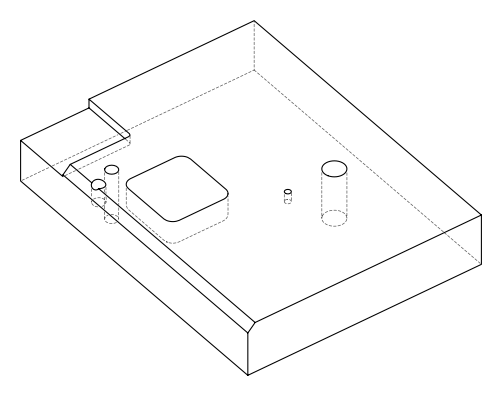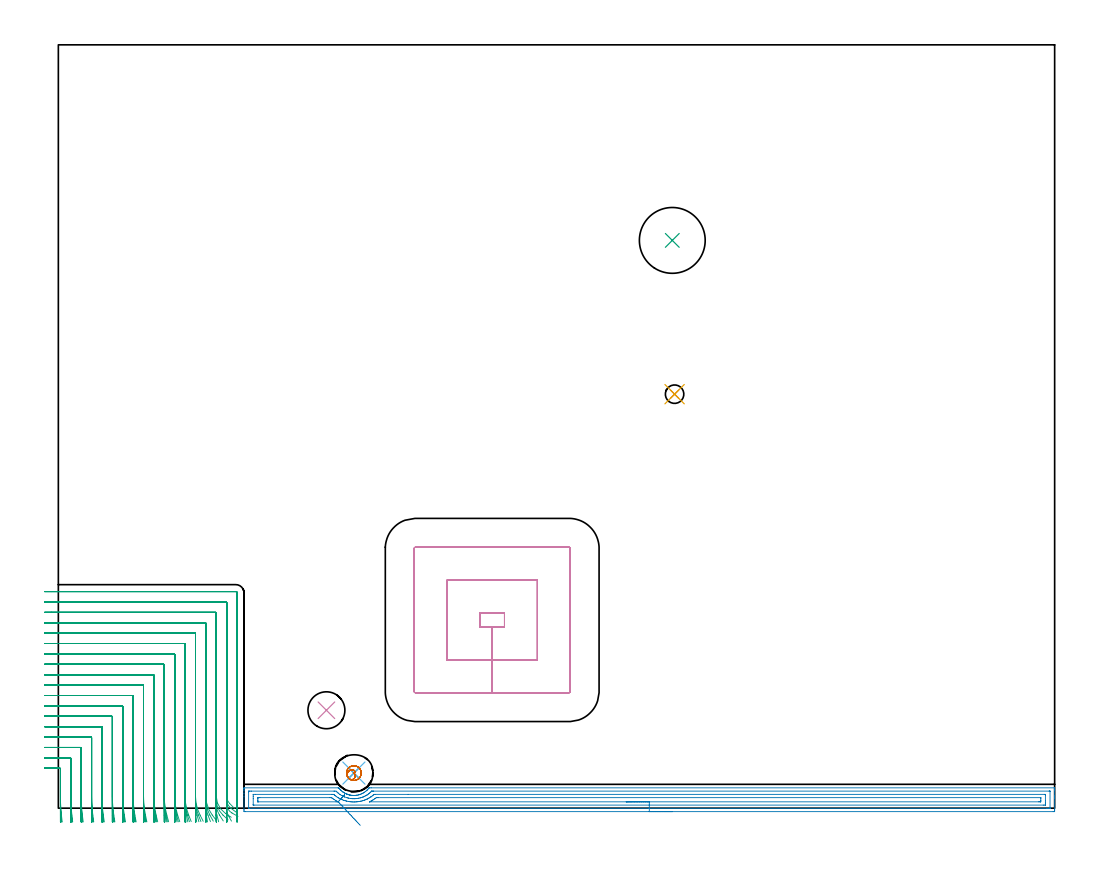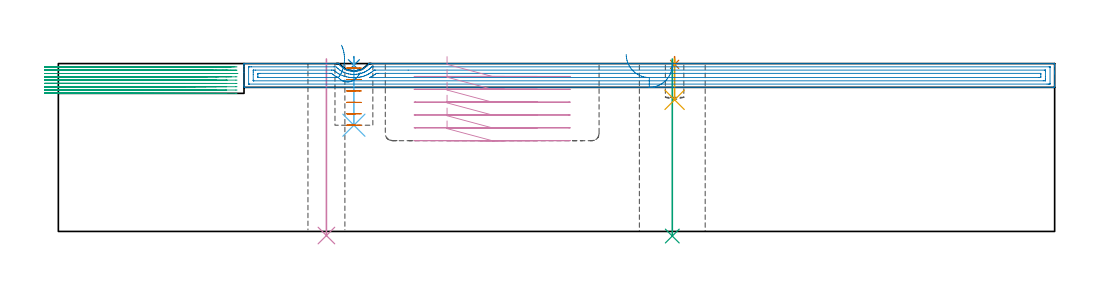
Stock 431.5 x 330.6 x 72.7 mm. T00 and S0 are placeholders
(PLAN: 10 operations, 8 tool changes, 58.2 min)
(1 SPOT_DRILL | STEP1POCKET | NXT0321_9005460120000 | 0.03 min | 1 mm3)
(2 SPOT_DRILL_1 | STEP1POCKET_1 | NXT0321_9005460120000 | 0.03 min | 4 mm3)
(3 INDEXABLE_INSERT_DRILL_THROUGH_HOLE_FROM_SOLID | STEP1HOLE | NXT0302_028 | 0.31 min | 46338 mm3)
(4 INDEXABLE_INSERT_DRILL_THROUGH_HOLE_FROM_SOLID_1 | STEP1HOLE_1 | NXT0302_003 | 0.31 min | 14583 mm3)
(5 DRILL_BLIND_HOLE_INTO_CENTER | STEP1POCKET | NXT0301_126 | 0.07 min | 749 mm3)
(6 DRILL_BLIND_HOLE_INTO_CENTER_1 | STEP1POCKET_1 | NXT0301_128 | 0.12 min | 2882 mm3)
(7 MILL_ROUGH_BLIND_HOLE_CONTOUR | STEP1POCKET_1 | NXT0201_013 | Spiral | 0.8 min | 2746 mm3)
(8 AREA_MILL | FG_CHAMFER_SURFACE | UGT0205_001 | 11.55 min | 18902 mm3)
(9 MILL_CORNER_NOTCH_RECTANGULAR | CORNER_NOTCH_RECTANGULAR | UGT0201_124 | Follow Part, ap 1.5, ae 75% | 38.22 min | 100055 mm3)
(10 MILL_RECTANGULAR_POCKET | POCKET_RECTANGULAR_STRAIGHT | NXT0201_007 | Follow Part, ap 6.25, ae 75% | 6.8 min | 266549 mm3)
(TOOL NXT0321_9005460120000 | NC Spot Drill, 142deg, 12mm, Carbide, Uncoated | D12 PA142 FL30 Z2)
(TOOL NXT0302_028 | Index. Insert Drill 28.5mm [880-D2850L32-03] | D28.5 PA176 FL86 Z2)
(TOOL NXT0302_003 | Index. Insert Drill 16mm [880-D1600L20-05] | D16 PA176 FL80 Z2)
(TOOL NXT0301_126 | Carbide Drill 8mm [861.1-0800-024A1-GP GC34] | D8 PA150 FL25 Z2)
(TOOL NXT0301_128 | Carbide Drill 12mm [861.1-1200-036A1-GP GC34] | D12 PA150 FL37.4 Z2)
(TOOL NXT0201_013 | ENDMILL 10mm | D10 FL30 Z4)
(TOOL UGT0205_001 | Chamfer Mill 20 x 3 x 45 deg. | D20 FL50 Z2)
(TOOL UGT0201_124 | Carbide End Mill 6.0 | D6 FL15 Z4)
(TOOL NXT0201_007 | ENDMILL 25mm [R216.25-25050GCK54P 1620] | D25 R3 FL54 Z5)
(OP 1 SPOT_DRILL)
G17 G21 G94 G90
T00 M6
G54
G17 G0 G90 X266.9 Y179.3 S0 M3
G43 Z82.7 H0
G94 G81 G98 Z72.356 F250. R75.7
G80
M5
M2
(OP 2 SPOT_DRILL_1)
G17 G21 G94 G90
T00 M6
G54
G17 G0 G90 X128. Y15.2 S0 M3
G43 Z82.7 H0
G94 G81 G98 Z71.994 F250. R75.7
G80
M5
M2
(OP 3 INDEXABLE_INSERT_DRILL_THROUGH_HOLE_FROM_SOLID)
G17 G21 G94 G90
T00 M6
G54
G17 G0 G90 X265.9 Y245.9 S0 M3
G43 Z82.7 H1
G94 G81 G98 Z-1.998 F250. R74.7
G80
M5
M2
(OP 4 INDEXABLE_INSERT_DRILL_THROUGH_HOLE_FROM_SOLID_1)
G17 G21 G94 G90
T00 M6
G54
G17 G0 G90 X116.1 Y42.4 S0 M3
G43 Z82.7 H1
G94 G81 G98 Z-1.779 F250. R74.7
G80
M5
M2
(OP 5 DRILL_BLIND_HOLE_INTO_CENTER)
G17 G21 G94 G90
T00 M6
G54
G17 G0 G90 X266.9 Y179.3 S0 M3
G43 Z82.7 H1
G94 G81 G98 Z57. F250. R74.7
G80
M5
M2
(OP 6 DRILL_BLIND_HOLE_INTO_CENTER_1)
G17 G21 G94 G90
T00 M6
G54
G17 G0 G90 X128. Y15.2 S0 M3
G43 Z82.7 H1
G94 G81 G98 Z46. F250. R74.7
G80
M5
M2
(OP 7 MILL_ROUGH_BLIND_HOLE_CONTOUR)
G17 G21 G94 G90
T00 M6
G54
G17 G0 G90 X128. Y15.2 S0 M3
G43 Z82.7 H0
Z70.75
G94 G3 X128.452 Y15.911 R0.499 F250.
X127.319 Y16.648 R1.283
X125.265 Y15.22 R2.125
X125.96 Y12.734 R2.263
X130.466 Y13.16 R3.2
X125.96 Y12.734 R-3.2
X128.213 Y12.947 R1.6
X128. Y15.2 R1.6
G0 Z65.8
G3 X128.452 Y15.911 R0.499
X127.319 Y16.648 R1.283
X125.265 Y15.22 R2.125
X125.96 Y12.734 R2.263
X130.466 Y13.16 R3.2
X125.96 Y12.734 R-3.2
X128.213 Y12.947 R1.6
X128. Y15.2 R1.6
G0 Z60.85
G3 X128.452 Y15.911 R0.499
X127.319 Y16.648 R1.283
X125.265 Y15.22 R2.125
X125.96 Y12.734 R2.263
X130.466 Y13.16 R3.2
X125.96 Y12.734 R-3.2
X128.213 Y12.947 R1.6
X128. Y15.2 R1.6
G0 Z55.9
G3 X128.452 Y15.911 R0.499
X127.319 Y16.648 R1.283
X125.265 Y15.22 R2.125
X125.96 Y12.734 R2.263
X130.466 Y13.16 R3.2
X125.96 Y12.734 R-3.2
X128.213 Y12.947 R1.6
X128. Y15.2 R1.6
G0 Z50.95
G3 X128.452 Y15.911 R0.499
X127.319 Y16.648 R1.283
X125.265 Y15.22 R2.125
X125.96 Y12.734 R2.263
X130.466 Y13.16 R3.2
X125.96 Y12.734 R-3.2
X128.213 Y12.947 R1.6
X128. Y15.2 R1.6
G0 Z46.
G3 X128.452 Y15.911 R0.499
X127.319 Y16.648 R1.283
X125.265 Y15.22 R2.125
X125.96 Y12.734 R2.263
X130.466 Y13.16 R3.2
X125.96 Y12.734 R-3.2
X128.213 Y12.947 R1.6
X128. Y15.2 R1.6
G0 Z82.7
M5
M2
(OP 8 AREA_MILL)
G17 G21 G94 G90
T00 M6
G54
G17 G0 G90 X265.95 Y-1.5 S1061 M3
G43 Z82.7 H0
Z72.4
G94 G1 X265.912 Z71.528 F250.
X265.798 Z70.664
X265.609 Z69.812
X265.347 Z68.98
X265.013 Z68.174
X264.61 Z67.4
X264.142 Z66.664
X263.61 Z65.972
X263.021 Z65.329
X262.378 Z64.74
X261.686 Z64.208
X260.95 Z63.74
X260.176 Z63.337
X259.37 Z63.003
X258.538 Z62.741
X257.686 Z62.552
X256.822 Z62.438
X255.95 Z62.4
X81.007
X80.658 Y-1.498 Z62.401
X80.41 Y-1.493 Z62.404
X80.404 Y-1.156 Z62.741
X80.4 Y-0.562 Z63.336
Y4.961 Z68.855
Y6.393 Z70.29
Y7.582 Z71.477
Y8.212 Z72.111
Y8.552 Z72.451
X80.402 Y8.677 Z72.57
X80.41 Y8.797 Z72.688
X80.561 Y8.8 Z72.7
X121.173
X121.419 Y8.796 Z72.69
X121.49 Y8.718 Z72.615
X121.535 Y8.665 Z72.564
X121.619 Y8.567 Z72.466
X121.714 Y8.456 Z72.353
X121.869 Y8.272 Z72.17
X122.103 Y8.019 Z71.916
X122.179 Y7.935 Z71.835
X122.264 Y7.843 Z71.742
X122.714 Y7.446 Z71.345
X122.958 Y7.249 Z71.148
X123.158 Y7.087 Z70.985
X123.283 Y6.999 Z70.896
X123.374 Y6.935 Z70.831
X123.71 Y6.721 Z70.617
X123.85 Y6.639 Z70.535
X124.053 Y6.52 Z70.417
X124.496 Y6.296 Z70.194
X124.743 Y6.187 Z70.082
X124.947 Y6.094 Z69.992
X125.051 Y6.053 Z69.951
X125.077 Y6.043 Z69.94
X125.189 Y6.005 Z69.901
X125.457 Y5.913 Z69.811
X125.506 Y5.898 Z69.796
X125.635 Y5.86 Z69.756
X125.719 Y5.834 Z69.732
X125.841 Y5.798 Z69.696
X126.024 Y5.754 Z69.652
X126.082 Y5.74 Z69.636
X126.204 Y5.71 Z69.608
X126.287 Y5.69 Z69.588
X126.528 Y5.646 Z69.542
X126.735 Y5.606 Z69.504
X127.182 Y5.548 Z69.446
X127.205 Y5.546 Z69.445
X127.421 Y5.534 Z69.424
X127.63 Y5.516 Z69.412
X127.733 Y5.514 Z69.411
X127.778 Z69.408
X128.045 Y5.509 Z69.404
X128.048
X128.077 Y5.508
X128.313 Y5.518 Z69.412
X128.399 Y5.521 Z69.417
X128.524 Y5.525 Z69.424
X128.972 Y5.567 Z69.465
X129.128 Y5.59 Z69.487
X129.206 Y5.602 Z69.498
X129.418 Y5.633 Z69.531
X129.866 Y5.725 Z69.622
X130.098 Y5.789 Z69.682
X130.192 Y5.812 Z69.709
X130.28 Y5.834 Z69.733
X130.312 Y5.843 Z69.742
X130.921 Y6.042 Z69.941
X131.206 Y6.159 Z70.058
X131.657 Y6.372 Z70.27
X131.883 Y6.494 Z70.39
X132.101 Y6.609 Z70.507
X132.621 Y6.934 Z70.832
X132.995 Y7.204 Z71.103
X133.361 Y7.507 Z71.406
X133.714 Y7.826 Z71.723
X133.762 Y7.873 Z71.771
X133.889 Y7.999 Z71.898
X134.205 Y8.353 Z72.25
X134.291 Y8.456 Z72.354
X134.509 Y8.716 Z72.616
X134.561 Y8.783 Z72.682
X134.579 Y8.793 Z72.693
X135.454 Y8.8 Z72.7
X431.339
X431.49 Y8.797 Z72.688
X431.498 Y8.677 Z72.57
X431.5 Y8.552 Z72.451
Y8.212 Z72.111
Y7.582 Z71.477
Y5.52 Z69.417
Y4.961 Z68.855
Y4.366 Z68.262
Y-0.562 Z63.336
X431.496 Y-1.156 Z62.741
X431.49 Y-1.493 Z62.404
X431.242 Y-1.498 Z62.401
X430.893 Y-1.5 Z62.4
X255.95
Y-0.086 Z63.814
X82.792 Y-0.085 Z63.815
X82.59 Y-0.084 Z63.816
X82.448 Y-0.081 Z63.819
X82.418 Y-0.079 Z63.821
X82.41 Y-0.064 Z63.836
X82.407 Y-0.038 Z63.862
X82.401 Y0.101 Z64.001
Y7.092 Z70.992
X82.403 Y7.22 Z71.12
X82.408 Y7.322 Z71.222
X82.413 Y7.379 Z71.279
X82.447 Y7.38 Z71.28
X82.792 Y7.384 Z71.284
X82.993 Y7.385 Z71.285
X83.685 Y7.386 Z71.286
X119.387 Y7.385 Z71.285
X119.589 Y7.384 Z71.284
X120.28 Y7.379 Z71.279
X120.626 Y7.043 Z70.943
X120.996 Y6.708 Z70.608
X121.173 Y6.555 Z70.455
X121.974 Y5.924 Z69.824
X122.112 Y5.834 Z69.734
X122.637 Y5.52 Z69.42
X122.958 Y5.342 Z69.242
X123.215 Y5.213 Z69.113
X123.741 Y4.961 Z68.861
X123.85 Y4.912 Z68.812
X123.938 Y4.875 Z68.775
X124.743 Y4.597 Z68.497
X125.266 Y4.449 Z68.349
X125.635 Y4.359 Z68.259
X125.761 Y4.332 Z68.232
X126.467 Y4.206 Z68.106
X126.528 Y4.197 Z68.097
X126.947 Y4.15 Z68.05
X127.397 Y4.11 Z68.01
X127.421 Y4.109 Z68.009
X127.863 Y4.102 Z68.002
X128.301 Y4.099 Z67.999
X128.313
X128.742 Y4.126 Z68.026
X129.135 Y4.156 Z68.056
X129.206 Y4.163 Z68.063
X129.247 Y4.168 Z68.068
X129.997 Y4.285 Z68.185
X130.098 Y4.305 Z68.205
X130.643 Y4.427 Z68.327
X130.991 Y4.519 Z68.419
X131.333 Y4.626 Z68.526
X131.883 Y4.81 Z68.71
X131.994 Y4.852 Z68.752
X132.257 Y4.961 Z68.861
X132.608 Y5.125 Z69.025
X132.776 Y5.207 Z69.107
X133.192 Y5.427 Z69.327
X133.668 Y5.704 Z69.604
X133.75 Y5.754 Z69.654
X133.873 Y5.834 Z69.734
X134.274 Y6.116 Z70.016
X134.561 Y6.333 Z70.233
X134.77 Y6.504 Z70.404
X135.008 Y6.708 Z70.608
X135.239 Y6.919 Z70.819
X135.454 Y7.121 Z71.021
X135.687 Y7.354 Z71.254
X135.708 Y7.374 Z71.274
X135.742 Y7.379 Z71.279
X135.827 Y7.382 Z71.282
X136. Y7.384 Z71.284
X136.346 Y7.385 Z71.285
X136.547 Y7.386 Z71.286
X429.108 Y7.385 Z71.285
X429.31 Y7.384 Z71.284
X429.452 Y7.38 Z71.28
X429.482 Y7.379 Z71.279
X429.49 Y7.364 Z71.264
X429.493 Y7.338 Z71.238
X429.499 Y7.199 Z71.099
Y0.208 Z64.108
X429.497 Y0.08 Z63.98
X429.492 Y-0.022 Z63.878
X429.487 Y-0.079 Z63.821
X429.453 Y-0.08 Z63.82
X429.108 Y-0.084 Z63.816
X428.907 Y-0.085 Z63.815
X428.215 Y-0.086 Z63.814
X255.95
Y1.328 Z65.228
X84.717 Y1.329 Z65.229
X84.577 Y1.331 Z65.231
X84.439 Y1.335 Z65.235
X84.41 Y1.337 Z65.237
X84.406 Y1.362 Z65.262
X84.402 Y1.408 Z65.308
X84.401 Y1.466 Z65.366
X84.4 Y1.639 Z65.539
Y4.087 Z67.987
Y5.134 Z69.034
X84.404 Y5.834 Z69.734
X84.407 Y5.921 Z69.821
X84.41 Y5.959 Z69.859
X84.444 Y5.965 Z69.865
X84.577 Y5.967 Z69.867
X85.33 Y5.971 Z69.871
X118.355
X118.495 Y5.97 Z69.87
X119.255 Y5.964 Z69.864
X119.387 Y5.857 Z69.757
X119.656 Y5.633 Z69.533
X119.888 Y5.449 Z69.349
X120.28 Y5.143 Z69.043
X120.522 Y4.961 Z68.861
X121.173 Y4.547 Z68.447
X121.465 Y4.373 Z68.273
X121.99 Y4.087 Z67.987
X122.065 Y4.049 Z67.949
X122.143 Y4.011 Z67.911
X122.958 Y3.647 Z67.547
X123.67 Y3.389 Z67.289
X123.85 Y3.331 Z67.231
X124.234 Y3.213 Z67.113
X124.743 Y3.08 Z66.98
X124.924 Y3.036 Z66.936
X125.635 Y2.898 Z66.798
X126.027 Y2.829 Z66.729
X126.528 Y2.766 Z66.666
X127.03 Y2.722 Z66.622
X127.421 Y2.699 Z66.599
X127.957 Y2.688 Z66.588
X128.313 Y2.691 Z66.591
X128.825 Y2.712 Z66.612
X129.206 Y2.742 Z66.642
X129.642 Y2.786 Z66.686
X130.098 Y2.854 Z66.754
X130.416 Y2.902 Z66.802
X130.991 Y3.021 Z66.921
X131.15 Y3.057 Z66.957
X131.778 Y3.213 Z67.113
X131.859 Y3.237 Z67.137
X131.883 Y3.245 Z67.145
X132.525 Y3.459 Z67.359
X132.776 Y3.544 Z67.444
X133.169 Y3.702 Z67.602
X133.668 Y3.924 Z67.824
X133.781 Y3.977 Z67.877
X134.004 Y4.087 Z67.987
X134.363 Y4.281 Z68.181
X134.561 Y4.392 Z68.292
X134.922 Y4.607 Z68.507
X135.454 Y4.943 Z68.843
X135.464 Y4.95 Z68.85
X135.479 Y4.961 Z68.861
X135.971 Y5.328 Z69.228
X136.346 Y5.631 Z69.531
X136.591 Y5.834 Z69.734
X136.733 Y5.952 Z69.852
X136.959 Y5.964 Z69.864
X137.101 Y5.969 Z69.869
X137.239 Y5.97 Z69.87
X151.512 Y5.971 Z69.871
X427.183
X427.323 Y5.969 Z69.869
X427.461 Y5.965 Z69.865
X427.49 Y5.963 Z69.863
X427.494 Y5.938 Z69.838
X427.498 Y5.892 Z69.792
X427.499 Y5.834 Z69.734
X427.5 Y5.661 Z69.561
Y3.213 Z67.113
Y2.166 Z66.066
X427.496 Y1.466 Z65.366
X427.493 Y1.379 Z65.279
X427.49 Y1.341 Z65.241
X427.456 Y1.335 Z65.235
X427.323 Y1.333 Z65.233
X426.57 Y1.329 Z65.229
X255.95 Y1.328 Z65.228
Y2.743 Z66.643
X134.957
X134.917 Y2.744 Z66.644
X134.842 Y2.747 Z66.647
X134.813 Y2.75 Z66.65
X134.816 Y2.753 Z66.653
X134.863 Y2.78 Z66.68
X135.454 Y3.084 Z66.984
X135.538 Y3.13 Z67.03
X135.687 Y3.213 Z67.113
X136.097 Y3.457 Z67.357
X136.346 Y3.61 Z67.51
X136.638 Y3.801 Z67.701
X137.062 Y4.087 Z67.987
X137.165 Y4.159 Z68.059
X137.239 Y4.213 Z68.113
X137.672 Y4.536 Z68.436
X137.714 Y4.55 Z68.45
X137.771 Y4.553 Z68.453
X137.891 Y4.555 Z68.455
X138.131 Y4.557 Z68.457
X138.543
X425.369
X425.418 Y4.556 Z68.456
X425.469 Y4.553 Z68.453
X425.484 Y4.551 Z68.451
X425.49 Y4.542 Z68.442
X425.493 Y4.497 Z68.397
X425.5 Y4.124 Z68.024
Y4.087 Z67.987
Y3.25 Z67.15
X425.499 Y3.213 Z67.113
X425.491 Y2.795 Z66.695
X425.489 Y2.75 Z66.65
X425.414 Y2.747 Z66.647
X425.286 Y2.744 Z66.644
X425.125 Y2.743 Z66.643
X424.645
X255.95
X255.078 Z66.681
X254.214 Z66.795
X253.362 Z66.983
X252.53 Z67.246
X251.724 Z67.58
X250.95 Z67.982
X250.214 Z68.451
X249.522 Z68.982
X248.879 Z69.572
X248.29 Z70.215
X247.758 Z70.907
X247.29 Z71.643
X246.887 Z72.416
X246.553 Z73.222
X246.291 Z74.054
X246.102 Z74.906
X245.988 Z75.771
X245.95 Z76.643
G0 Z82.7
X122.618 Y4.3
Z80.631
G1 X122.947 Y4.659 Z79.908
X123.232 Y4.971 Z79.144
X123.47 Y5.233 Z78.347
X123.661 Y5.442 Z77.522
X123.803 Y5.597 Z76.675
X123.895 Y5.698 Z75.814
X123.935 Y5.742 Z74.943
X123.924 Y5.73 Z74.071
X123.862 Y5.662 Z73.203
X123.75 Y5.539 Z72.347
X123.587 Y5.361 Z71.509
X123.376 Y5.129 Z70.695
X123.117 Y4.846 Z69.911
X122.814 Y4.514 Z69.164
X122.468 Y4.135 Z68.458
X122.082 Y3.711 Z67.8
X121.658 Y3.248 Z67.195
X121.201 Y2.747 Z66.647
X121.2 Y2.746 Z66.646
X121.173 Y2.744 Z66.644
X120.76 Y2.743 Z66.643
X120.28
X86.531
X86.482 Y2.744 Z66.644
X86.431 Y2.747 Z66.647
X86.416 Y2.749 Z66.649
X86.41 Y2.758 Z66.658
X86.407 Y2.803 Z66.703
X86.4 Y3.176 Z67.076
Y3.213 Z67.113
Y4.05 Z67.95
X86.401 Y4.087 Z67.987
X86.409 Y4.505 Z68.405
X86.411 Y4.55 Z68.45
X86.487 Y4.553 Z68.453
X86.614 Y4.556 Z68.456
X86.775 Y4.557 Z68.457
X87.255
X117.602
X118.016 Y4.555 Z68.455
X118.254 Y4.552 Z68.452
X118.31 Y4.55 Z68.45
X118.381 Y4.502 Z68.402
X118.495 Y4.421 Z68.321
X118.942 Y4.087 Z67.987
X119.387 Y3.781 Z67.681
X120.253 Y3.24 Z67.14
X120.735 Y2.992 Z66.892
X121.173 Y2.768 Z66.668
X121.194 Y2.754 Z66.654
X121.201 Y2.747 Z66.647
X121.698 Y2.217 Z66.164
X122.222 Y1.658 Z65.746
X122.769 Y1.075 Z65.397
X123.335 Y0.472 Z65.118
X123.915 Y-0.146 Z64.913
X124.505 Y-0.775 Z64.783
X125.101 Y-1.41 Z64.728
X125.697 Y-2.046 Z64.749
X126.291 Y-2.679 Z64.846
X126.876 Y-3.302 Z65.019
X127.448 Y-3.913 Z65.265
X128.004 Y-4.505 Z65.583
X128.539 Y-5.075 Z65.971
X129.048 Y-5.618 Z66.426
X129.529 Y-6.13 Z66.943
X129.976 Y-6.607 Z67.52
X130.388 Y-7.046 Z68.152
X130.76 Y-7.443 Z68.834
G0 Z82.7
M5
M2
(OP 9 MILL_CORNER_NOTCH_RECTANGULAR)
G17 G21 G94 G90
T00 M6
G54
G17 G0 G90 X1.661 Y-5.983 S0 M3
G43 Z82.703 H0
Z71.269
G94 G1 X1.34 Y-3. F250.
G2 X0.9 Y5.192 R76.5 F500.
G1 Y17.005
G3 X0.605 Y17.3 R0.3
G1 X-3.
X-6. F250.
G0 Z82.703
X6.209 Y-5.981
Z71.269
G1 X5.868 Y-3.
G2 X5.4 Y5.192 R72. F500.
G1 Y21.505
G3 X5.105 Y21.8 R0.3
G1 X-3.
X-6. F250.
G0 Z82.703
X10.763 Y-5.978
Z71.269
G1 X10.399 Y-3.
G2 X9.9 Y5.192 R67.5 F500.
G1 Y26.005
G3 X9.605 Y26.3 R0.3
G1 X-3.
X-6. F250.
G0 Z82.703
X15.325 Y-5.975
Z71.269
G1 X14.935 Y-3.
G2 X14.4 Y5.192 R63. F500.
G1 Y30.505
G3 X14.105 Y30.8 R0.3
G1 X-3.
X-6. F250.
G0 Z82.703
X19.896 Y-5.97
Z71.269
G1 X19.476 Y-3.
G2 X18.9 Y5.192 R58.5 F500.
G1 Y35.004
G3 X18.604 Y35.3 R0.3
G1 X-3.
X-6. F250.
G0 Z82.703
X24.48 Y-5.965
Z71.269
G1 X24.025 Y-3.
G2 X23.4 Y5.192 R54. F500.
G1 Y39.504
G3 X23.104 Y39.8 R0.3
G1 X-3.
X-6. F250.
G0 Z82.703
X29.079 Y-5.959
Z71.269
G1 X28.583 Y-3.
G2 X27.9 Y5.192 R49.5 F500.
G1 Y44.004
G3 X27.604 Y44.3 R0.3
G1 X-3.
X-6. F250.
G0 Z82.703
X33.698 Y-5.95
Z71.269
G1 X33.152 Y-3.
G2 X32.4 Y5.192 R45. F500.
G1 Y48.504
G3 X32.104 Y48.8 R0.3
G1 X-3.
X-6. F250.
G0 Z82.703
X38.344 Y-5.938
Z71.269
G1 X37.737 Y-3.
G2 X36.9 Y5.192 R40.5 F500.
G1 Y53.004
G3 X36.604 Y53.3 R0.3
G1 X-3.
X-6. F250.
G0 Z82.703
X43.027 Y-5.921
Z71.269
G1 X42.344 Y-3.
G2 X41.4 Y5.192 R36. F500.
G1 Y57.504
G3 X41.104 Y57.8 R0.3
G1 X-3.
X-6. F250.
G0 Z82.703
X47.764 Y-5.897
Z71.269
G1 X46.984 Y-3.
G2 X45.9 Y5.192 R31.5 F500.
G1 Y62.003
G3 X45.603 Y62.3 R0.3
G1 X-3.
X-6. F250.
G0 Z82.703
X52.583 Y-5.859
Z71.269
G1 X51.673 Y-3.
G2 X50.4 Y5.192 R27. F500.
G1 Y66.503
G3 X50.103 Y66.8 R0.3
G1 X-3.
X-6. F250.
G0 Z82.703
X57.536 Y-5.794
Z71.269
G1 X56.444 Y-3.
G2 X54.9 Y5.192 R22.5 F500.
G1 Y71.003
G3 X54.603 Y71.3 R0.3
G1 X-3.
X-6. F250.
G0 Z82.703
X62.737 Y-5.671
Z71.269
G1 X61.372 Y-3.
G2 X59.4 Y5.192 R18. F500.
G1 Y75.503
G3 X59.103 Y75.8 R0.3
G1 X-3.
X-6. F250.
G0 Z82.703
X68.49 Y-5.385
Z71.269
G1 X66.669 Y-3.
G2 X63.9 Y5.192 R13.5 F500.
G1 Y80.003
G3 X63.603 Y80.3 R0.3
G1 X-3.
X-6. F250.
G0 Z82.703
X74.883 Y-3.955
Z71.269
G1 X72.391 Y-2.285
G2 X68.4 Y5.192 R9. F500.
G1 Y84.503
G3 X68.103 Y84.8 R0.3
G1 X-3.
X-6. F250.
G0 Z82.703
X76.267 Y-0.097
Z71.269
G1 X74.175 Y2.053
G2 X72.9 Y5.192 R4.5 F500.
G1 Y89.003
G3 X72.603 Y89.3 R0.3
G1 X-3.
X-6. F250.
G0 Z82.703
X77.4 Y2.192
Z71.269
G1 Y5.192
Y93.3 F500.
G3 X76.9 Y93.8 R0.5
G1 X-3.
X-6. F250.
G0 Z82.703
X1.445 Y-5.989
Z69.835
G1 X1.186 Y-3.
G2 X0.9 Y3.611 R76.5 F500.
G1 Y17.005
G3 X0.605 Y17.3 R0.3
G1 X-3.
X-6. F250.
G0 Z82.703
X5.98 Y-5.987
Z69.835
G1 X5.704 Y-3.
G2 X5.4 Y3.611 R72. F500.
G1 Y21.505
G3 X5.105 Y21.8 R0.3
G1 X-3.
X-6. F250.
G0 Z82.703
X10.518 Y-5.986
Z69.835
G1 X10.225 Y-3.
G2 X9.9 Y3.611 R67.5 F500.
G1 Y26.005
G3 X9.605 Y26.3 R0.3
G1 X-3.
X-6. F250.
G0 Z82.703
X15.063 Y-5.983
Z69.835
G1 X14.748 Y-3.
G2 X14.4 Y3.611 R63. F500.
G1 Y30.505
G3 X14.105 Y30.8 R0.3
G1 X-3.
X-6. F250.
G0 Z82.703
X19.614 Y-5.981
Z69.835
G1 X19.275 Y-3.
G2 X18.9 Y3.611 R58.5 F500.
G1 Y35.004
G3 X18.604 Y35.3 R0.3
G1 X-3.
X-6. F250.
G0 Z82.703
X24.173 Y-5.977
Z69.835
G1 X23.806 Y-3.
G2 X23.4 Y3.611 R54. F500.
G1 Y39.504
G3 X23.104 Y39.8 R0.3
G1 X-3.
X-6. F250.
G0 Z82.703
X28.744 Y-5.973
Z69.835
G1 X28.343 Y-3.
G2 X27.9 Y3.611 R49.5 F500.
G1 Y44.004
G3 X27.604 Y44.3 R0.3
G1 X-3.
X-6. F250.
G0 Z82.703
X33.329 Y-5.967
Z69.835
G1 X32.888 Y-3.
G2 X32.4 Y3.611 R45. F500.
G1 Y48.504
G3 X32.104 Y48.8 R0.3
G1 X-3.
X-6. F250.
G0 Z82.703
X37.933 Y-5.96
Z69.835
G1 X37.443 Y-3.
G2 X36.9 Y3.611 R40.5 F500.
G1 Y53.004
G3 X36.604 Y53.3 R0.3
G1 X-3.
X-6. F250.
G0 Z82.703
X42.563 Y-5.949
Z69.835
G1 X42.012 Y-3.
G2 X41.4 Y3.611 R36. F500.
G1 Y57.504
G3 X41.104 Y57.8 R0.3
G1 X-3.
X-6. F250.
G0 Z82.703
X47.231 Y-5.933
Z69.835
G1 X46.601 Y-3.
G2 X45.9 Y3.611 R31.5 F500.
G1 Y62.003
G3 X45.603 Y62.3 R0.3
G1 X-3.
X-6. F250.
G0 Z82.703
X51.956 Y-5.909
Z69.835
G1 X51.222 Y-3.
G2 X50.4 Y3.611 R27. F500.
G1 Y66.503
G3 X50.103 Y66.8 R0.3
G1 X-3.
X-6. F250.
G0 Z82.703
X56.775 Y-5.868
Z69.835
G1 X55.893 Y-3.
G2 X54.9 Y3.611 R22.5 F500.
G1 Y71.003
G3 X54.603 Y71.3 R0.3
G1 X-3.
X-6. F250.
G0 Z82.703
X61.76 Y-5.79
Z69.835
G1 X60.658 Y-3.
G2 X59.4 Y3.611 R18. F500.
G1 Y75.503
G3 X59.103 Y75.8 R0.3
G1 X-3.
X-6. F250.
G0 Z82.703
X67.098 Y-5.616
Z69.835
G1 X65.629 Y-3.
G2 X63.9 Y3.611 R13.5 F500.
G1 Y80.003
G3 X63.603 Y80.3 R0.3
G1 X-3.
X-6. F250.
G0 Z82.703
X73.496 Y-5.036
Z69.835
G1 X71.293 Y-3.
G2 X68.4 Y3.611 R9. F500.
G1 Y84.503
G3 X68.103 Y84.8 R0.3
G1 X-3.
X-6. F250.
G0 Z82.703
X77.072 Y-1.788
Z69.835
G1 X74.682 Y0.025
G2 X72.9 Y3.611 R4.5 F500.
G1 Y89.003
G3 X72.603 Y89.3 R0.3
G1 X-3.
X-6. F250.
G0 Z82.703
X77.4 Y0.611
Z69.835
G1 Y3.611
Y93.3 F500.
G3 X76.9 Y93.8 R0.5
G1 X-3.
X-6. F250.
G0 Z82.703
X1.242 Y-5.994
Z68.402
G1 X1.053 Y-3.
G2 X0.9 Y1.834 R76.5 F500.
G1 Y17.005
G3 X0.605 Y17.3 R0.3
G1 X-3.
X-6. F250.
G0 Z82.703
X5.764 Y-5.993
Z68.402
G1 X5.562 Y-3.
G2 X5.4 Y1.834 R72. F500.
G1 Y21.505
G3 X5.105 Y21.8 R0.3
G1 X-3.
X-6. F250.
G0 Z82.703
X10.288 Y-5.992
Z68.402
G1 X10.073 Y-3.
G2 X9.9 Y1.834 R67.5 F500.
G1 Y26.005
G3 X9.605 Y26.3 R0.3
G1 X-3.
X-6. F250.
G0 Z82.703
X14.816 Y-5.991
Z68.402
G1 X14.586 Y-3.
G2 X14.4 Y1.834 R63. F500.
G1 Y30.505
G3 X14.105 Y30.8 R0.3
G1 X-3.
X-6. F250.
G0 Z82.703
X19.348 Y-5.99
Z68.402
G1 X19.1 Y-3.
G2 X18.9 Y1.834 R58.5 F500.
G1 Y35.004
G3 X18.604 Y35.3 R0.3
G1 X-3.
X-6. F250.
G0 Z82.703
X23.885 Y-5.988
Z68.402
G1 X23.617 Y-3.
G2 X23.4 Y1.834 R54. F500.
G1 Y39.504
G3 X23.104 Y39.8 R0.3
G1 X-3.
X-6. F250.
G0 Z82.703
X28.43 Y-5.986
Z68.402
G1 X28.137 Y-3.
G2 X27.9 Y1.834 R49.5 F500.
G1 Y44.004
G3 X27.604 Y44.3 R0.3
G1 X-3.
X-6. F250.
G0 Z82.703
X32.983 Y-5.983
Z68.402
G1 X32.66 Y-3.
G2 X32.4 Y1.834 R45. F500.
G1 Y48.504
G3 X32.104 Y48.8 R0.3
G1 X-3.
X-6. F250.
G0 Z82.703
X37.548 Y-5.979
Z68.402
G1 X37.19 Y-3.
G2 X36.9 Y1.834 R40.5 F500.
G1 Y53.004
G3 X36.604 Y53.3 R0.3
G1 X-3.
X-6. F250.
G0 Z82.703
X42.129 Y-5.973
Z68.402
G1 X41.726 Y-3.
G2 X41.4 Y1.834 R36. F500.
G1 Y57.504
G3 X41.104 Y57.8 R0.3
G1 X-3.
X-6. F250.
G0 Z82.703
X46.734 Y-5.964
Z68.402
G1 X46.273 Y-3.
G2 X45.9 Y1.834 R31.5 F500.
G1 Y62.003
G3 X45.603 Y62.3 R0.3
G1 X-3.
X-6. F250.
G0 Z82.703
X51.373 Y-5.952
Z68.402
G1 X50.836 Y-3.
G2 X50.4 Y1.834 R27. F500.
G1 Y66.503
G3 X50.103 Y66.8 R0.3
G1 X-3.
X-6. F250.
G0 Z82.703
X56.07 Y-5.93
Z68.402
G1 X55.425 Y-3.
G2 X54.9 Y1.834 R22.5 F500.
G1 Y71.003
G3 X54.603 Y71.3 R0.3
G1 X-3.
X-6. F250.
G0 Z82.703
X60.867 Y-5.89
Z68.402
G1 X60.061 Y-3.
G2 X59.4 Y1.834 R18. F500.
G1 Y75.503
G3 X59.103 Y75.8 R0.3
G1 X-3.
X-6. F250.
G0 Z82.703
X65.869 Y-5.801
Z68.402
G1 X64.795 Y-3.
G2 X63.9 Y1.834 R13.5 F500.
G1 Y80.003
G3 X63.603 Y80.3 R0.3
G1 X-3.
X-6. F250.
G0 Z82.703
X71.42 Y-5.531
Z68.402
G1 X69.808 Y-3.
G2 X68.4 Y1.834 R9. F500.
G1 Y84.503
G3 X68.103 Y84.8 R0.3
G1 X-3.
X-6. F250.
G0 Z82.703
X77.794 Y-3.56
Z68.402
G1 X75.184 Y-2.082
G2 X72.9 Y1.834 R4.5 F500.
G1 Y89.003
G3 X72.603 Y89.3 R0.3
G1 X-3.
X-6. F250.
G0 Z82.703
X77.4 Y-1.166
Z68.402
G1 Y1.834
Y93.3 F500.
G3 X76.9 Y93.8 R0.5
G1 X-3.
X-6. F250.
G0 Z82.703
X1.02 Y-5.999
Z66.968
G1 X0.933 Y-3.
G2 X0.9 Y-0.765 R76.5 F500.
G1 Y17.005
G3 X0.605 Y17.3 R0.3
G1 X-3.
X-6. F250.
G0 Z82.703
X5.528 Y-5.999
Z66.968
G1 X5.435 Y-3.
G2 X5.4 Y-0.765 R72. F500.
G1 Y21.505
G3 X5.105 Y21.8 R0.3
G1 X-3.
X-6. F250.
G0 Z82.703
X10.036 Y-5.998
Z66.968
G1 X9.937 Y-3.
G2 X9.9 Y-0.765 R67.5 F500.
G1 Y26.005
G3 X9.605 Y26.3 R0.3
G1 X-3.
X-6. F250.
G0 Z82.703
X14.546 Y-5.998
Z66.968
G1 X14.44 Y-3.
G2 X14.4 Y-0.765 R63. F500.
G1 Y30.505
G3 X14.105 Y30.8 R0.3
G1 X-3.
X-6. F250.
G0 Z82.703
X19.057 Y-5.998
Z66.968
G1 X18.943 Y-3.
G2 X18.9 Y-0.765 R58.5 F500.
G1 Y35.004
G3 X18.604 Y35.3 R0.3
G1 X-3.
X-6. F250.
G0 Z82.703
X23.57 Y-5.997
Z66.968
G1 X23.446 Y-3.
G2 X23.4 Y-0.765 R54. F500.
G1 Y39.504
G3 X23.104 Y39.8 R0.3
G1 X-3.
X-6. F250.
G0 Z82.703
X28.086 Y-5.997
Z66.968
G1 X27.951 Y-3.
G2 X27.9 Y-0.765 R49.5 F500.
G1 Y44.004
G3 X27.604 Y44.3 R0.3
G1 X-3.
X-6. F250.
G0 Z82.703
X32.605 Y-5.996
Z66.968
G1 X32.456 Y-3.
G2 X32.4 Y-0.765 R45. F500.
G1 Y48.504
G3 X32.104 Y48.8 R0.3
G1 X-3.
X-6. F250.
G0 Z82.703
X37.127 Y-5.995
Z66.968
G1 X36.962 Y-3.
G2 X36.9 Y-0.765 R40.5 F500.
G1 Y53.004
G3 X36.604 Y53.3 R0.3
G1 X-3.
X-6. F250.
G0 Z82.703
X41.656 Y-5.994
Z66.968
G1 X41.469 Y-3.
G2 X41.4 Y-0.765 R36. F500.
G1 Y57.504
G3 X41.104 Y57.8 R0.3
G1 X-3.
X-6. F250.
G0 Z82.703
X46.192 Y-5.992
Z66.968
G1 X45.979 Y-3.
G2 X45.9 Y-0.765 R31.5 F500.
G1 Y62.003
G3 X45.603 Y62.3 R0.3
G1 X-3.
X-6. F250.
G0 Z82.703
X50.741 Y-5.99
Z66.968
G1 X50.493 Y-3.
G2 X50.4 Y-0.765 R27. F500.
G1 Y66.503
G3 X50.103 Y66.8 R0.3
G1 X-3.
X-6. F250.
G0 Z82.703
X55.309 Y-5.985
Z66.968
G1 X55.011 Y-3.
G2 X54.9 Y-0.765 R22.5 F500.
G1 Y71.003
G3 X54.603 Y71.3 R0.3
G1 X-3.
X-6. F250.
G0 Z82.703
X59.912 Y-5.977
Z66.968
G1 X59.539 Y-3.
G2 X59.4 Y-0.765 R18. F500.
G1 Y75.503
G3 X59.103 Y75.8 R0.3
G1 X-3.
X-6. F250.
G0 Z82.703
X64.583 Y-5.959
Z66.968
G1 X64.086 Y-3.
G2 X63.9 Y-0.765 R13.5 F500.
G1 Y80.003
G3 X63.603 Y80.3 R0.3
G1 X-3.
X-6. F250.
G0 Z82.703
X69.427 Y-5.906
Z66.968
G1 X68.682 Y-3.
G2 X68.4 Y-0.765 R9. F500.
G1 Y84.503
G3 X68.103 Y84.8 R0.3
G1 X-3.
X-6. F250.
G0 Z82.703
X74.985 Y-5.604
Z66.968
G1 X73.494 Y-3.
G2 X72.9 Y-0.765 R4.5 F500.
G1 Y89.003
G3 X72.603 Y89.3 R0.3
G1 X-3.
X-6. F250.
G0 Z82.703
X77.4 Y-3.765
Z66.968
G1 Y-0.765
Y93.3 F500.
G3 X76.9 Y93.8 R0.5
G1 X-3.
X-6. F250.
G0 Z82.703
X0.914 Y-6.
Z65.534
G1 X0.901 Y-3.
X0.9 Y-2.656 F500.
Y17.005
G3 X0.605 Y17.3 R0.3
G1 X-3.
X-6. F250.
G0 Z82.703
X5.415 Y-6.
Z65.534
G1 X5.401 Y-3.
X5.4 Y-2.656 F500.
Y21.505
G3 X5.105 Y21.8 R0.3
G1 X-3.
X-6. F250.
G0 Z82.703
X9.916 Y-6.
Z65.534
G1 X9.901 Y-3.
X9.9 Y-2.656 F500.
Y26.005
G3 X9.605 Y26.3 R0.3
G1 X-3.
X-6. F250.
G0 Z82.703
X14.417 Y-6.
Z65.534
G1 X14.401 Y-3.
X14.4 Y-2.656 F500.
Y30.505
G3 X14.105 Y30.8 R0.3
G1 X-3.
X-6. F250.
G0 Z82.703
X18.919 Y-6.
Z65.534
G1 X18.901 Y-3.
G2 X18.9 Y-2.656 R58.5 F500.
G1 Y35.004
G3 X18.604 Y35.3 R0.3
G1 X-3.
X-6. F250.
G0 Z82.703
X23.42 Y-6.
Z65.534
G1 X23.401 Y-3.
G2 X23.4 Y-2.656 R54. F500.
G1 Y39.504
G3 X23.104 Y39.8 R0.3
G1 X-3.
X-6. F250.
G0 Z82.703
X27.922 Y-6.
Z65.534
G1 X27.901 Y-3.
G2 X27.9 Y-2.656 R49.5 F500.
G1 Y44.004
G3 X27.604 Y44.3 R0.3
G1 X-3.
X-6. F250.
G0 Z82.703
X32.424 Y-6.
Z65.534
G1 X32.401 Y-3.
G2 X32.4 Y-2.656 R45. F500.
G1 Y48.504
G3 X32.104 Y48.8 R0.3
G1 X-3.
X-6. F250.
G0 Z82.703
X36.927 Y-6.
Z65.534
G1 X36.901 Y-3.
G2 X36.9 Y-2.656 R40.5 F500.
G1 Y53.004
G3 X36.604 Y53.3 R0.3
G1 X-3.
X-6. F250.
G0 Z82.703
X41.43 Y-6.
Z65.534
G1 X41.402 Y-3.
G2 X41.4 Y-2.656 R36. F500.
G1 Y57.504
G3 X41.104 Y57.8 R0.3
G1 X-3.
X-6. F250.
G0 Z82.703
X45.935 Y-6.
Z65.534
G1 X45.902 Y-3.
G2 X45.9 Y-2.656 R31.5 F500.
G1 Y62.003
G3 X45.603 Y62.3 R0.3
G1 X-3.
X-6. F250.
G0 Z82.703
X50.44 Y-6.
Z65.534
G1 X50.402 Y-3.
G2 X50.4 Y-2.656 R27. F500.
G1 Y66.503
G3 X50.103 Y66.8 R0.3
G1 X-3.
X-6. F250.
G0 Z82.703
X54.949 Y-6.
Z65.534
G1 X54.903 Y-3.
G2 X54.9 Y-2.656 R22.5 F500.
G1 Y71.003
G3 X54.603 Y71.3 R0.3
G1 X-3.
X-6. F250.
G0 Z82.703
X59.461 Y-5.999
Z65.534
G1 X59.403 Y-3.
G2 X59.4 Y-2.656 R18. F500.
G1 Y75.503
G3 X59.103 Y75.8 R0.3
G1 X-3.
X-6. F250.
G0 Z82.703
X63.981 Y-5.999
Z65.534
G1 X63.904 Y-3.
G2 X63.9 Y-2.656 R13.5 F500.
G1 Y80.003
G3 X63.603 Y80.3 R0.3
G1 X-3.
X-6. F250.
G0 Z82.703
X68.521 Y-5.998
Z65.534
G1 X68.407 Y-3.
G2 X68.4 Y-2.656 R9. F500.
G1 Y84.503
G3 X68.103 Y84.8 R0.3
G1 X-3.
X-6. F250.
G0 Z82.703
X73.143 Y-5.991
Z65.534
G1 X72.913 Y-3.
G2 X72.9 Y-2.656 R4.5 F500.
G1 Y89.003
G3 X72.603 Y89.3 R0.3
G1 X-3.
X-6. F250.
G0 Z82.703
X77.4 Y-5.656
Z65.534
G1 Y-2.656
Y93.3 F500.
G3 X76.9 Y93.8 R0.5
G1 X-3.
X-6. F250.
G0 Z82.703
X0.9 Y-6.
Z64.101
G1 Y-3.
Y17.005 F500.
G3 X0.605 Y17.3 R0.3
G1 X-3.
X-6. F250.
G0 Z82.703
X5.4 Y-6.
Z64.101
G1 Y-3.
Y21.505 F500.
G3 X5.105 Y21.8 R0.3
G1 X-3.
X-6. F250.
G0 Z82.703
X9.9 Y-6.
Z64.101
G1 Y-3.
Y26.005 F500.
G3 X9.605 Y26.3 R0.3
G1 X-3.
X-6. F250.
G0 Z82.703
X14.4 Y-6.
Z64.101
G1 Y-3.
Y30.505 F500.
G3 X14.105 Y30.8 R0.3
G1 X-3.
X-6. F250.
G0 Z82.703
X18.9 Y-6.
Z64.101
G1 Y-3.
Y35.004 F500.
G3 X18.604 Y35.3 R0.3
G1 X-3.
X-6. F250.
G0 Z82.703
X23.4 Y-6.
Z64.101
G1 Y-3.
Y39.504 F500.
G3 X23.104 Y39.8 R0.3
G1 X-3.
X-6. F250.
G0 Z82.703
X27.9 Y-6.
Z64.101
G1 Y-3.
Y44.004 F500.
G3 X27.604 Y44.3 R0.3
G1 X-3.
X-6. F250.
G0 Z82.703
X32.4 Y-6.
Z64.101
G1 Y-3.
Y48.504 F500.
G3 X32.104 Y48.8 R0.3
G1 X-3.
X-6. F250.
G0 Z82.703
X36.9 Y-6.
Z64.101
G1 Y-3.
Y53.004 F500.
G3 X36.604 Y53.3 R0.3
G1 X-3.
X-6. F250.
G0 Z82.703
X41.4 Y-6.
Z64.101
G1 Y-3.
Y57.504 F500.
G3 X41.104 Y57.8 R0.3
G1 X-3.
X-6. F250.
G0 Z82.703
X45.9 Y-6.
Z64.101
G1 Y-3.
Y62.003 F500.
G3 X45.603 Y62.3 R0.3
G1 X-3.
X-6. F250.
G0 Z82.703
X50.4 Y-6.
Z64.101
G1 Y-3.
Y66.503 F500.
G3 X50.103 Y66.8 R0.3
G1 X-3.
X-6. F250.
G0 Z82.703
X54.9 Y-6.
Z64.101
G1 Y-3.
Y71.003 F500.
G3 X54.603 Y71.3 R0.3
G1 X-3.
X-6. F250.
G0 Z82.703
X59.4 Y-6.
Z64.101
G1 Y-3.
Y75.503 F500.
G3 X59.103 Y75.8 R0.3
G1 X-3.
X-6. F250.
G0 Z82.703
X63.9 Y-6.
Z64.101
G1 Y-3.
Y80.003 F500.
G3 X63.603 Y80.3 R0.3
G1 X-3.
X-6. F250.
G0 Z82.703
X68.4 Y-6.
Z64.101
G1 Y-3.
Y84.503 F500.
G3 X68.103 Y84.8 R0.3
G1 X-3.
X-6. F250.
G0 Z82.703
X72.9 Y-6.
Z64.101
G1 Y-3.
Y89.003 F500.
G3 X72.603 Y89.3 R0.3
G1 X-3.
X-6. F250.
G0 Z82.703
X77.4 Y-6.
Z64.101
G1 Y-3.
Y93.3 F500.
G3 X76.9 Y93.8 R0.5
G1 X-3.
X-6. F250.
G0 Z82.703
X0.9 Y-6.
Z62.667
G1 Y-3.
Y17.005 F500.
G3 X0.605 Y17.3 R0.3
G1 X-3.
X-6. F250.
G0 Z82.703
X5.4 Y-6.
Z62.667
G1 Y-3.
Y21.505 F500.
G3 X5.105 Y21.8 R0.3
G1 X-3.
X-6. F250.
G0 Z82.703
X9.9 Y-6.
Z62.667
G1 Y-3.
Y26.005 F500.
G3 X9.605 Y26.3 R0.3
G1 X-3.
X-6. F250.
G0 Z82.703
X14.4 Y-6.
Z62.667
G1 Y-3.
Y30.505 F500.
G3 X14.105 Y30.8 R0.3
G1 X-3.
X-6. F250.
G0 Z82.703
X18.9 Y-6.
Z62.667
G1 Y-3.
Y35.004 F500.
G3 X18.604 Y35.3 R0.3
G1 X-3.
X-6. F250.
G0 Z82.703
X23.4 Y-6.
Z62.667
G1 Y-3.
Y39.504 F500.
G3 X23.104 Y39.8 R0.3
G1 X-3.
X-6. F250.
G0 Z82.703
X27.9 Y-6.
Z62.667
G1 Y-3.
Y44.004 F500.
G3 X27.604 Y44.3 R0.3
G1 X-3.
X-6. F250.
G0 Z82.703
X32.4 Y-6.
Z62.667
G1 Y-3.
Y48.504 F500.
G3 X32.104 Y48.8 R0.3
G1 X-3.
X-6. F250.
G0 Z82.703
X36.9 Y-6.
Z62.667
G1 Y-3.
Y53.004 F500.
G3 X36.604 Y53.3 R0.3
G1 X-3.
X-6. F250.
G0 Z82.703
X41.4 Y-6.
Z62.667
G1 Y-3.
Y57.504 F500.
G3 X41.104 Y57.8 R0.3
G1 X-3.
X-6. F250.
G0 Z82.703
X45.9 Y-6.
Z62.667
G1 Y-3.
Y62.003 F500.
G3 X45.603 Y62.3 R0.3
G1 X-3.
X-6. F250.
G0 Z82.703
X50.4 Y-6.
Z62.667
G1 Y-3.
Y66.503 F500.
G3 X50.103 Y66.8 R0.3
G1 X-3.
X-6. F250.
G0 Z82.703
X54.9 Y-6.
Z62.667
G1 Y-3.
Y71.003 F500.
G3 X54.603 Y71.3 R0.3
G1 X-3.
X-6. F250.
G0 Z82.703
X59.4 Y-6.
Z62.667
G1 Y-3.
Y75.503 F500.
G3 X59.103 Y75.8 R0.3
G1 X-3.
X-6. F250.
G0 Z82.703
X63.9 Y-6.
Z62.667
G1 Y-3.
Y80.003 F500.
G3 X63.603 Y80.3 R0.3
G1 X-3.
X-6. F250.
G0 Z82.703
X68.4 Y-6.
Z62.667
G1 Y-3.
Y84.503 F500.
G3 X68.103 Y84.8 R0.3
G1 X-3.
X-6. F250.
G0 Z82.703
X72.9 Y-6.
Z62.667
G1 Y-3.
Y89.003 F500.
G3 X72.603 Y89.3 R0.3
G1 X-3.
X-6. F250.
G0 Z82.703
X77.4 Y-6.
Z62.667
G1 Y-3.
Y93.3 F500.
G3 X76.9 Y93.8 R0.5
G1 X-3.
X-6. F250.
G0 Z82.703
X0.9 Y-6.
Z61.234
G1 Y-3.
Y17.005 F500.
G3 X0.605 Y17.3 R0.3
G1 X-3.
X-6. F250.
G0 Z82.703
X5.4 Y-6.
Z61.234
G1 Y-3.
Y21.505 F500.
G3 X5.105 Y21.8 R0.3
G1 X-3.
X-6. F250.
G0 Z82.703
X9.9 Y-6.
Z61.234
G1 Y-3.
Y26.005 F500.
G3 X9.605 Y26.3 R0.3
G1 X-3.
X-6. F250.
G0 Z82.703
X14.4 Y-6.
Z61.234
G1 Y-3.
Y30.505 F500.
G3 X14.105 Y30.8 R0.3
G1 X-3.
X-6. F250.
G0 Z82.703
X18.9 Y-6.
Z61.234
G1 Y-3.
Y35.004 F500.
G3 X18.604 Y35.3 R0.3
G1 X-3.
X-6. F250.
G0 Z82.703
X23.4 Y-6.
Z61.234
G1 Y-3.
Y39.504 F500.
G3 X23.104 Y39.8 R0.3
G1 X-3.
X-6. F250.
G0 Z82.703
X27.9 Y-6.
Z61.234
G1 Y-3.
Y44.004 F500.
G3 X27.604 Y44.3 R0.3
G1 X-3.
X-6. F250.
G0 Z82.703
X32.4 Y-6.
Z61.234
G1 Y-3.
Y48.504 F500.
G3 X32.104 Y48.8 R0.3
G1 X-3.
X-6. F250.
G0 Z82.703
X36.9 Y-6.
Z61.234
G1 Y-3.
Y53.004 F500.
G3 X36.604 Y53.3 R0.3
G1 X-3.
X-6. F250.
G0 Z82.703
X41.4 Y-6.
Z61.234
G1 Y-3.
Y57.504 F500.
G3 X41.104 Y57.8 R0.3
G1 X-3.
X-6. F250.
G0 Z82.703
X45.9 Y-6.
Z61.234
G1 Y-3.
Y62.003 F500.
G3 X45.603 Y62.3 R0.3
G1 X-3.
X-6. F250.
G0 Z82.703
X50.4 Y-6.
Z61.234
G1 Y-3.
Y66.503 F500.
G3 X50.103 Y66.8 R0.3
G1 X-3.
X-6. F250.
G0 Z82.703
X54.9 Y-6.
Z61.234
G1 Y-3.
Y71.003 F500.
G3 X54.603 Y71.3 R0.3
G1 X-3.
X-6. F250.
G0 Z82.703
X59.4 Y-6.
Z61.234
G1 Y-3.
Y75.503 F500.
G3 X59.103 Y75.8 R0.3
G1 X-3.
X-6. F250.
G0 Z82.703
X63.9 Y-6.
Z61.234
G1 Y-3.
Y80.003 F500.
G3 X63.603 Y80.3 R0.3
G1 X-3.
X-6. F250.
G0 Z82.703
X68.4 Y-6.
Z61.234
G1 Y-3.
Y84.503 F500.
G3 X68.103 Y84.8 R0.3
G1 X-3.
X-6. F250.
G0 Z82.703
X72.9 Y-6.
Z61.234
G1 Y-3.
Y89.003 F500.
G3 X72.603 Y89.3 R0.3
G1 X-3.
X-6. F250.
G0 Z82.703
X77.4 Y-6.
Z61.234
G1 Y-3.
Y93.3 F500.
G3 X76.9 Y93.8 R0.5
G1 X-3.
X-6. F250.
G0 Z82.703
X0.9 Y-6.
Z59.8
G1 Y-3.
Y17.005 F500.
G3 X0.605 Y17.3 R0.3
G1 X-3.
X-6. F250.
G0 Z82.703
X5.4 Y-6.
Z59.8
G1 Y-3.
Y21.505 F500.
G3 X5.105 Y21.8 R0.3
G1 X-3.
X-6. F250.
G0 Z82.703
X9.9 Y-6.
Z59.8
G1 Y-3.
Y26.005 F500.
G3 X9.605 Y26.3 R0.3
G1 X-3.
X-6. F250.
G0 Z82.703
X14.4 Y-6.
Z59.8
G1 Y-3.
Y30.505 F500.
G3 X14.105 Y30.8 R0.3
G1 X-3.
X-6. F250.
G0 Z82.703
X18.9 Y-6.
Z59.8
G1 Y-3.
Y35.004 F500.
G3 X18.604 Y35.3 R0.3
G1 X-3.
X-6. F250.
G0 Z82.703
X23.4 Y-6.
Z59.8
G1 Y-3.
Y39.504 F500.
G3 X23.104 Y39.8 R0.3
G1 X-3.
X-6. F250.
G0 Z82.703
X27.9 Y-6.
Z59.8
G1 Y-3.
Y44.004 F500.
G3 X27.604 Y44.3 R0.3
G1 X-3.
X-6. F250.
G0 Z82.703
X32.4 Y-6.
Z59.8
G1 Y-3.
Y48.504 F500.
G3 X32.104 Y48.8 R0.3
G1 X-3.
X-6. F250.
G0 Z82.703
X36.9 Y-6.
Z59.8
G1 Y-3.
Y53.004 F500.
G3 X36.604 Y53.3 R0.3
G1 X-3.
X-6. F250.
G0 Z82.703
X41.4 Y-6.
Z59.8
G1 Y-3.
Y57.504 F500.
G3 X41.104 Y57.8 R0.3
G1 X-3.
X-6. F250.
G0 Z82.703
X45.9 Y-6.
Z59.8
G1 Y-3.
Y62.003 F500.
G3 X45.603 Y62.3 R0.3
G1 X-3.
X-6. F250.
G0 Z82.703
X50.4 Y-6.
Z59.8
G1 Y-3.
Y66.503 F500.
G3 X50.103 Y66.8 R0.3
G1 X-3.
X-6. F250.
G0 Z82.703
X54.9 Y-6.
Z59.8
G1 Y-3.
Y71.003 F500.
G3 X54.603 Y71.3 R0.3
G1 X-3.
X-6. F250.
G0 Z82.703
X59.4 Y-6.
Z59.8
G1 Y-3.
Y75.503 F500.
G3 X59.103 Y75.8 R0.3
G1 X-3.
X-6. F250.
G0 Z82.703
X63.9 Y-6.
Z59.8
G1 Y-3.
Y80.003 F500.
G3 X63.603 Y80.3 R0.3
G1 X-3.
X-6. F250.
G0 Z82.703
X68.4 Y-6.
Z59.8
G1 Y-3.
Y84.503 F500.
G3 X68.103 Y84.8 R0.3
G1 X-3.
X-6. F250.
G0 Z82.703
X72.9 Y-6.
Z59.8
G1 Y-3.
Y89.003 F500.
G3 X72.603 Y89.3 R0.3
G1 X-3.
X-6. F250.
G0 Z82.703
X77.4 Y-6.
Z59.8
G1 Y-3.
Y93.3 F500.
G3 X76.9 Y93.8 R0.5
G1 X-3.
X-6. F250.
G0 Z82.703
M5
M2
(OP 10 MILL_RECTANGULAR_POCKET)
G17 G21 G94 G90
T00 M6
G54
G17 G0 G90 X168.35 Y76.673 S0 M3
G43 Z82.703 H1
Z75.703
G94 G1 Y64.25 Z72.374 F250.
X187.9 Z67.135
Y78.5
X193.2 F500.
Y84.5
X182.6
Y78.5
X187.9
Y64.25
X207.45
Y98.75
X168.35
Y64.25
X187.9
Y50.
X221.2
G3 X221.7 Y50.5 R0.5
G1 Y112.5
G3 X221.2 Y113. R0.5
G1 X154.6
G3 X154.1 Y112.5 R0.5
G1 Y50.5
G3 X154.6 Y50. R0.5
G1 X187.9
X188.9
G0 X168.35 Y76.673 Z70.135
G1 Y64.25 Z66.807 F250.
X187.9 Z61.568
Y78.5
X193.2 F500.
Y84.5
X182.6
Y78.5
X187.9
Y64.25
X207.45
Y98.75
X168.35
Y64.25
X187.9
Y50.
X221.2
G3 X221.7 Y50.5 R0.5
G1 Y112.5
G3 X221.2 Y113. R0.5
G1 X154.6
G3 X154.1 Y112.5 R0.5
G1 Y50.5
G3 X154.6 Y50. R0.5
G1 X187.9
X188.9
G0 X168.35 Y76.673 Z64.568
G1 Y64.25 Z61.24 F250.
X187.9 Z56.001
Y78.5
X193.2 F500.
Y84.5
X182.6
Y78.5
X187.9
Y64.25
X207.45
Y98.75
X168.35
Y64.25
X187.9
Y50.
X221.2
G3 X221.7 Y50.5 R0.5
G1 Y112.5
G3 X221.2 Y113. R0.5
G1 X154.6
G3 X154.1 Y112.5 R0.5
G1 Y50.5
G3 X154.6 Y50. R0.5
G1 X187.9
X188.9
G0 X168.35 Y76.673 Z59.001
G1 Y64.25 Z55.673 F250.
X187.9 Z50.434
Y78.5
X193.2 F500.
Y84.5
X182.6
Y78.5
X187.9
Y64.25
X207.45
Y98.75
X168.35
Y64.25
X187.9
Y50.
X221.2
G3 X221.7 Y50.5 R0.5
G1 Y112.5
G3 X221.2 Y113. R0.5
G1 X154.6
G3 X154.1 Y112.5 R0.5
G1 Y50.5
G3 X154.6 Y50. R0.5
G1 X187.9
X188.9
G0 X168.35 Y76.673 Z53.434
G1 Y64.25 Z50.106 F250.
X187.9 Z44.867
Y78.5
X193.2 F500.
Y84.5
X182.6
Y78.5
X187.9
Y64.25
X207.45
Y98.75
X168.35
Y64.25
X187.9
Y50.
X221.2
G3 X221.7 Y50.5 R0.5
G1 Y112.5
G3 X221.2 Y113. R0.5
G1 X154.6
G3 X154.1 Y112.5 R0.5
G1 Y50.5
G3 X154.6 Y50. R0.5
G1 X187.9
X188.9
G0 X168.35 Y76.673 Z47.867
G1 Y64.25 Z44.538 F250.
X187.9 Z39.3
Y78.5
X193.2 F500.
Y84.5
X182.6
Y78.5
X187.9
Y64.25
X207.45
Y98.75
X168.35
Y64.25
X187.9
Y50.
X221.2
G3 X221.7 Y50.5 R0.5
G1 Y112.5
G3 X221.2 Y113. R0.5
G1 X154.6
G3 X154.1 Y112.5 R0.5
G1 Y50.5
G3 X154.6 Y50. R0.5
G1 X187.9
X188.9
G0 Z82.703
M5
M2
